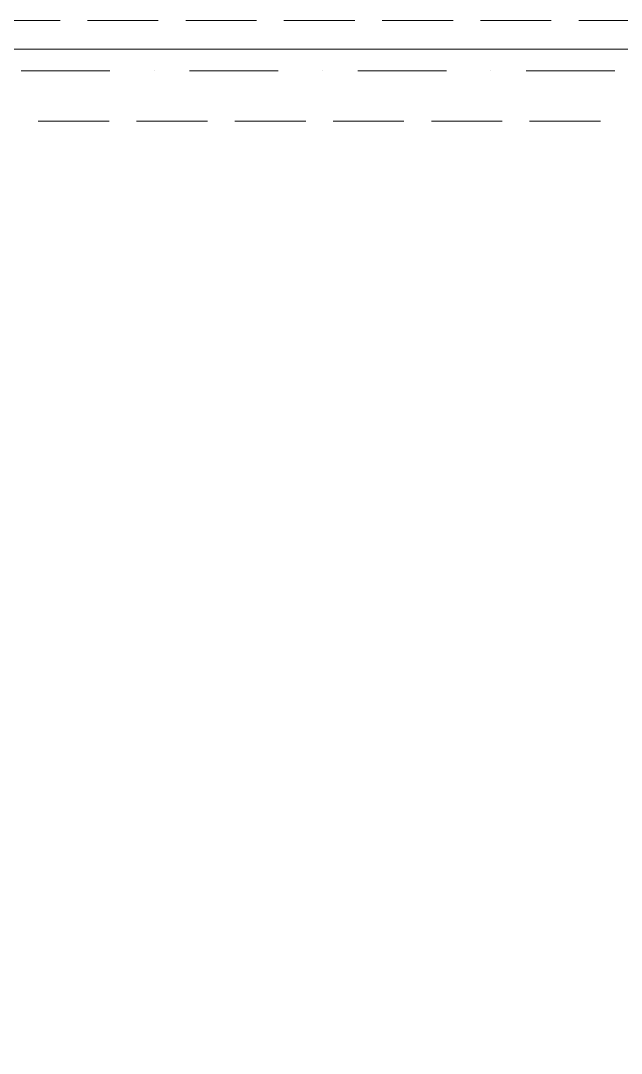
# Model space of a CAD drawing. Header units: inches. Extents: x 206002 to 410047, y 60394 to 83306.
# Drawn here: x 376679 to 377878, y 79249 to 81311 of the extents above; entities that cross this region are included whole.
import ezdxf

# ---------------------------------------------------------------- set-up
doc = ezdxf.new("R2010")
doc.units = ezdxf.units.IN
doc.header["$MEASUREMENT"] = 0
doc.layers.add('PDF_Structural - Bearing', color=7, linetype='Continuous')

msp = doc.modelspace()

# ---------------------------------------------------------------- linework, layer by layer
at = {"layer": 'PDF_Structural - Bearing', "lineweight": 18}
for points in [[(376616.5, 81311.3), (376758, 81311.3)], [(376812.6, 81311.3), (376954.1, 81311.3)], [(377008.7, 81311.3), (377150.3, 81311.3)], [(377204.9, 81311.3), (377346.4, 81311.3)], [(377401, 81311.3), (377542.5, 81311.3)], [(377597.2, 81311.3), (377738.6, 81311.3)], [(377793.3, 81311.3), (377934.8, 81311.3)], [(376714.5, 81110.8), (376856, 81110.8)], [(376910.7, 81110.8), (377052.1, 81110.8)], [(377106.8, 81110.8), (377248.3, 81110.8)], [(377303, 81110.8), (377444.5, 81110.8)], [(377499.1, 81110.8), (377640.6, 81110.8)], [(377695.2, 81110.8), (377836.7, 81110.8)]]:
    msp.add_lwpolyline(points, dxfattribs=at)
msp.add_lwpolyline([(409967, 74292.9), (379486.7, 74292.9), (379486.7, 81254.4), (376478.8, 81254.4), (376478.8, 74292.9), (345998.6, 74292.9), (345998.6, 65369.4), (355523.7, 65369.4), (355523.7, 63865.4), (400642.4, 63865.4), (400642.4, 65369.4), (409967, 65369.4)], close=True, dxfattribs=at)
at = {"layer": 'PDF_Structural - Bearing', "lineweight": 20}
for points in [[(376680.4, 81211), (376857.3, 81211)], [(376945.7, 81211), (376945.7, 81211)], [(377016.4, 81211), (377193.3, 81211)], [(377281.7, 81211), (377281.7, 81211)], [(377352.5, 81211), (377529.3, 81211)], [(377617.7, 81211), (377617.7, 81211)], [(377688.5, 81211), (377865.4, 81211)]]:
    msp.add_lwpolyline(points, dxfattribs=at)

doc.saveas('drawing.dxf')
